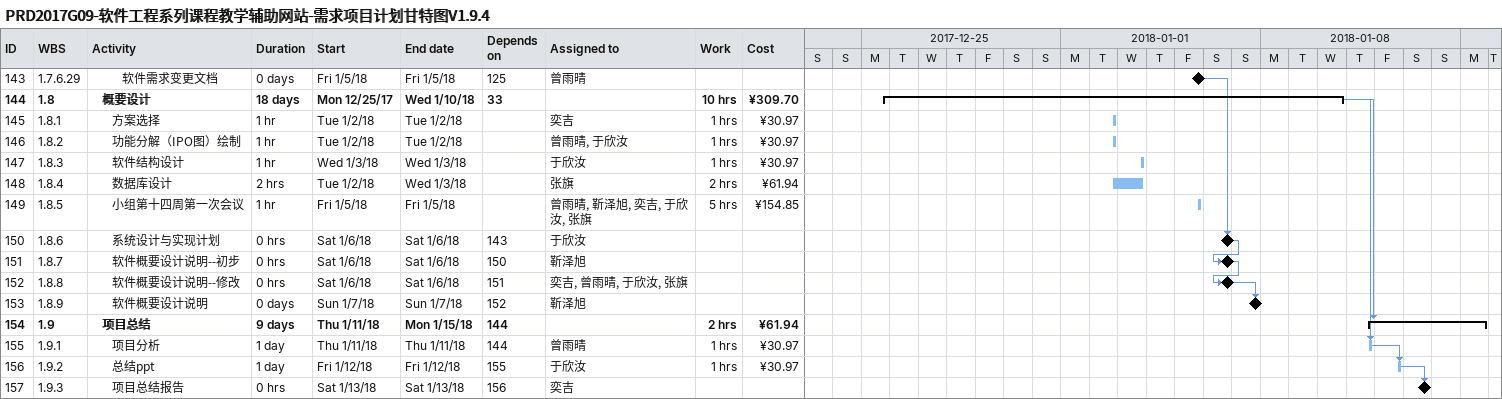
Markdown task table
PRD2017G09-软件工程系列课程教学辅助网站-需求项目计划甘特图V1.9.4

| ID | WBS | Task | Duration | Start | Finish | Predecessors | Resources | Work (h) | Cost (¥) |
|---|---|---|---|---|---|---|---|---|---|
| 143 | 1.7.6.29 | 软件需求变更文档 | 0d | 2018-01-05 | 2018-01-05 | 125 | 曾雨晴 |  |  |
| 144 | 1.8 | **概要设计** | 18d | 2017-12-25 | 2018-01-10 | 33 |  | 10 | 309.70 |
| 145 | 1.8.1 | 方案选择 | 1h | 2018-01-02 | 2018-01-02 |  | 奕吉 | 1 | 30.97 |
| 146 | 1.8.2 | 功能分解（IPO图）绘制 | 1h | 2018-01-02 | 2018-01-02 |  | 曾雨晴, 于欣汝 | 1 | 30.97 |
| 147 | 1.8.3 | 软件结构设计 | 1h | 2018-01-03 | 2018-01-03 |  | 于欣汝 | 1 | 30.97 |
| 148 | 1.8.4 | 数据库设计 | 2h | 2018-01-02 | 2018-01-03 |  | 张旗 | 2 | 61.94 |
| 149 | 1.8.5 | 小组第十四周第一次会议 | 1h | 2018-01-05 | 2018-01-05 |  | 曾雨晴, 靳泽旭, 奕吉, 于欣汝, 张旗 | 5 | 154.85 |
| 150 | 1.8.6 | 系统设计与实现计划 | 0h | 2018-01-06 | 2018-01-06 | 143 | 于欣汝 |  |  |
| 151 | 1.8.7 | 软件概要设计说明--初步 | 0h | 2018-01-06 | 2018-01-06 | 150 | 靳泽旭 |  |  |
| 152 | 1.8.8 | 软件概要设计说明--修改 | 0h | 2018-01-06 | 2018-01-06 | 151 | 奕吉, 曾雨晴, 于欣汝, 张旗 |  |  |
| 153 | 1.8.9 | 软件概要设计说明 | 0d | 2018-01-07 | 2018-01-07 | 152 | 靳泽旭 |  |  |
| 154 | 1.9 | **项目总结** | 9d | 2018-01-11 | 2018-01-15 | 144 |  | 2 | 61.94 |
| 155 | 1.9.1 | 项目分析 | 1d | 2018-01-11 | 2018-01-11 | 144 | 曾雨晴 | 1 | 30.97 |
| 156 | 1.9.2 | 总结ppt | 1d | 2018-01-12 | 2018-01-12 | 155 | 于欣汝 | 1 | 30.97 |
| 157 | 1.9.3 | 项目总结报告 | 0h | 2018-01-13 | 2018-01-13 | 156 | 奕吉 |  |  |
